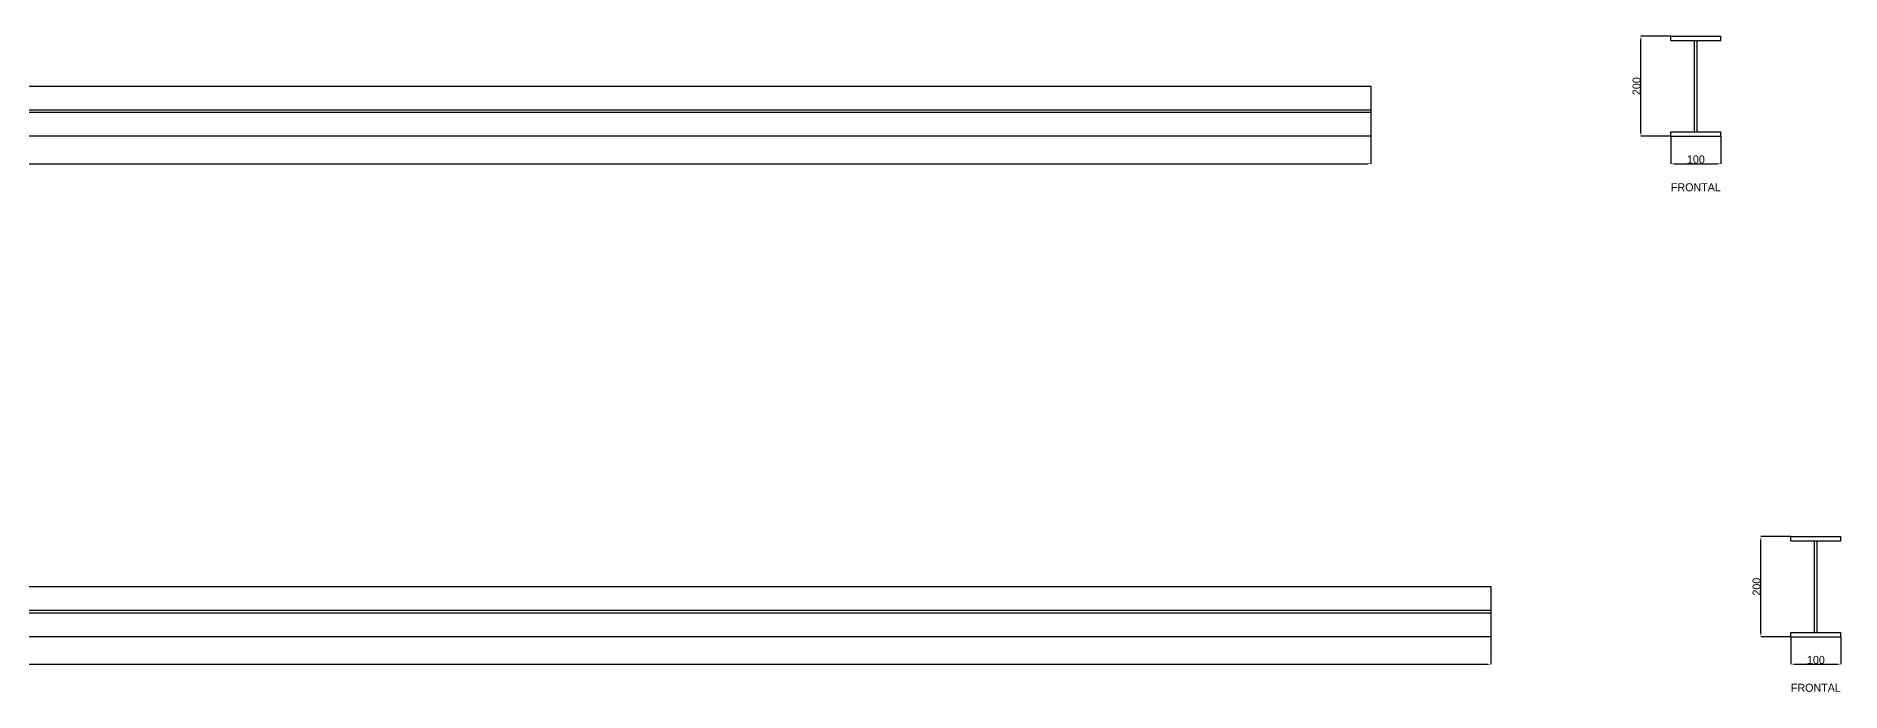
# Model space of a CAD drawing. Header units: millimetres. Extents: x -79 to 13940, y -87340 to 371.
# Drawn here: x 10330 to 13940, y -24577 to -23267 of the extents above; entities that cross this region are included whole.
import ezdxf

# ---------------------------------------------------------------- set-up
doc = ezdxf.new("R2010")
doc.units = ezdxf.units.MM
for name, color, linetype in [('R18_COTAS_P', 1, 'Continuous'), ('R18_PIEZAS_P', 3, 'Continuous'), ('R18_TEXTOS', 7, 'Continuous')]:
    doc.layers.add(name, color=color, linetype=linetype)
doc.dimstyles.get("Standard").update_dxf_attribs({"dimtxt": 2.5, "dimasz": 2.5, "dimexe": 1.25, "dimexo": 0.625, "dimtad": 1, "dimcen": 2.5, "dimazin": 3, "dimtfac": 1, "dimtmove": 0, "dimatfit": 3})

# ---------------------------------------------------------------- blocks, each defined once
blk = doc.blocks.new('_CLOSEDFILLED')
at = {"color": 0, "linetype": 'BYBLOCK'}
blk.add_solid([(-1, 0.16), (0, 0), (-1, -0.16)], dxfattribs=at)
blk = doc.blocks.new('*D111')
for p, q in [((6800, -23467), (6800, -23522)), ((13000, -23467), (13000, -23522)), ((6807, -23522), (12993, -23522))]:
    blk.add_line(p, q)
at = {"layer": 'Defpoints'}
for p in [(6800, -23467), (13000, -23467), (6800, -23522)]:
    blk.add_point(p, dxfattribs=at)
at = {"layer": 'R18_COTAS_P', "xscale": 7, "yscale": 7, "rotation": 180}
blk.add_blockref('_CLOSEDFILLED', (6800, -23522), dxfattribs=at)
at = {"layer": 'R18_COTAS_P', "xscale": 7, "yscale": 7}
blk.add_blockref('_CLOSEDFILLED', (13000, -23522), dxfattribs=at)
at = {"layer": 'R18_COTAS_P', "insert": (9900, -23513.4), "char_height": 16, "attachment_point": 5}
blk.add_mtext('6200', dxfattribs=at)
blk = doc.blocks.new('*D113')
for p, q in [((13600, -23467), (13600, -23522)), ((13700, -23467), (13700, -23522)), ((13607, -23522), (13693, -23522))]:
    blk.add_line(p, q)
at = {"layer": 'Defpoints'}
for p in [(13600, -23467), (13700, -23467), (13600, -23522)]:
    blk.add_point(p, dxfattribs=at)
at = {"layer": 'R18_COTAS_P', "xscale": 7, "yscale": 7, "rotation": 180}
blk.add_blockref('_CLOSEDFILLED', (13600, -23522), dxfattribs=at)
at = {"layer": 'R18_COTAS_P', "xscale": 7, "yscale": 7}
blk.add_blockref('_CLOSEDFILLED', (13700, -23522), dxfattribs=at)
at = {"layer": 'R18_COTAS_P', "insert": (13650, -23513.4), "char_height": 16, "attachment_point": 5}
blk.add_mtext('100', dxfattribs=at)
blk = doc.blocks.new('*D114')
for p, q in [((13600, -23267), (13540, -23267)), ((13540, -23460), (13540, -23274)), ((13600, -23467), (13540, -23467))]:
    blk.add_line(p, q)
at = {"layer": 'Defpoints'}
for p in [(13600, -23267), (13540, -23467), (13600, -23467)]:
    blk.add_point(p, dxfattribs=at)
at = {"layer": 'R18_COTAS_P', "xscale": 7, "yscale": 7}
for p, rotation in [((13540, -23267), 90), ((13540, -23467), 270)]:
    blk.add_blockref('_CLOSEDFILLED', p, dxfattribs=dict(at, rotation=rotation))
at = {"layer": 'R18_COTAS_P', "insert": (13531.4, -23367), "char_height": 16, "attachment_point": 5, "rotation": 90}
blk.add_mtext('200', dxfattribs=at)
blk = doc.blocks.new('*D117')
for p, q in [((6920, -24467), (6920, -24522)), ((13240, -24467), (13240, -24522)), ((6927, -24522), (13233, -24522))]:
    blk.add_line(p, q)
at = {"layer": 'Defpoints'}
for p in [(6920, -24467), (13240, -24467), (6920, -24522)]:
    blk.add_point(p, dxfattribs=at)
at = {"layer": 'R18_COTAS_P', "xscale": 7, "yscale": 7, "rotation": 180}
blk.add_blockref('_CLOSEDFILLED', (6920, -24522), dxfattribs=at)
at = {"layer": 'R18_COTAS_P', "xscale": 7, "yscale": 7}
blk.add_blockref('_CLOSEDFILLED', (13240, -24522), dxfattribs=at)
at = {"layer": 'R18_COTAS_P', "insert": (10080, -24513.4), "char_height": 16, "attachment_point": 5}
blk.add_mtext('6320', dxfattribs=at)
blk = doc.blocks.new('*D119')
for p, q in [((13840, -24467), (13840, -24522)), ((13940, -24467), (13940, -24522)), ((13847, -24522), (13933, -24522))]:
    blk.add_line(p, q)
at = {"layer": 'Defpoints'}
for p in [(13840, -24467), (13940, -24467), (13840, -24522)]:
    blk.add_point(p, dxfattribs=at)
at = {"layer": 'R18_COTAS_P', "xscale": 7, "yscale": 7, "rotation": 180}
blk.add_blockref('_CLOSEDFILLED', (13840, -24522), dxfattribs=at)
at = {"layer": 'R18_COTAS_P', "xscale": 7, "yscale": 7}
blk.add_blockref('_CLOSEDFILLED', (13940, -24522), dxfattribs=at)
at = {"layer": 'R18_COTAS_P', "insert": (13890, -24513.4), "char_height": 16, "attachment_point": 5}
blk.add_mtext('100', dxfattribs=at)
blk = doc.blocks.new('*D120')
for p, q in [((13840, -24267), (13780, -24267)), ((13780, -24460), (13780, -24274)), ((13840, -24467), (13780, -24467))]:
    blk.add_line(p, q)
at = {"layer": 'Defpoints'}
for p in [(13840, -24267), (13780, -24467), (13840, -24467)]:
    blk.add_point(p, dxfattribs=at)
at = {"layer": 'R18_COTAS_P', "xscale": 7, "yscale": 7}
for p, rotation in [((13780, -24267), 90), ((13780, -24467), 270)]:
    blk.add_blockref('_CLOSEDFILLED', p, dxfattribs=dict(at, rotation=rotation))
at = {"layer": 'R18_COTAS_P', "insert": (13771.4, -24367), "char_height": 16, "attachment_point": 5, "rotation": 90}
blk.add_mtext('200', dxfattribs=at)

msp = doc.modelspace()

# ---------------------------------------------------------------- linework, layer by layer
at = {"layer": 'R18_PIEZAS_P'}
for p, q in [((13600, -23266.975), (13700, -23266.975)), ((13600, -23275.475), (13600, -23266.975)), ((13600, -23275.475), (13700, -23275.475)), ((13647.2, -23275.475), (13652.8, -23275.475)), ((13647.2, -23458.475), (13647.2, -23275.475)), ((13652.8, -23458.475), (13652.8, -23275.475)), ((13700, -23275.475), (13700, -23266.975)), ((6800, -23366.975), (13000, -23366.975)), ((13000, -23366.975), (13000, -23466.975)), ((6800, -23414.175), (13000, -23414.175)), ((13000, -23419.775), (6800, -23419.775)), ((13000, -23414.175), (13000, -23419.775)), ((13600, -23458.475), (13700, -23458.475)), ((13600, -23466.975), (13600, -23458.475)), ((13647.2, -23458.475), (13652.8, -23458.475)), ((13700, -23466.975), (13700, -23458.475)), ((13000, -23466.975), (6800, -23466.975)), ((13600, -23466.975), (13700, -23466.975)), ((13840, -24266.975), (13940, -24266.975)), ((13840, -24275.475), (13840, -24266.975)), ((13840, -24275.475), (13940, -24275.475)), ((13887.2, -24275.475), (13892.8, -24275.475)), ((13887.2, -24458.475), (13887.2, -24275.475)), ((13892.8, -24458.475), (13892.8, -24275.475)), ((13940, -24275.475), (13940, -24266.975)), ((6920, -24366.975), (13240, -24366.975)), ((13240, -24366.975), (13240, -24466.975)), ((6920, -24414.175), (13240, -24414.175)), ((13240, -24419.775), (6920, -24419.775)), ((13240, -24414.175), (13240, -24419.775)), ((13240, -24466.975), (6920, -24466.975)), ((13840, -24458.475), (13940, -24458.475)), ((13840, -24466.975), (13840, -24458.475)), ((13840, -24466.975), (13940, -24466.975)), ((13887.2, -24458.475), (13892.8, -24458.475)), ((13940, -24466.975), (13940, -24458.475))]:
    msp.add_line(p, q, dxfattribs=at)

# ---------------------------------------------------------------- texts
at = {"layer": 'R18_TEXTOS'}
for p in [(13600, -23576.975), (13840, -24576.975)]:
    msp.add_text('FRONTAL', height=16, dxfattribs=at).set_placement(p)

# ---------------------------------------------------------------- dimensions: what is measured, and where the dimension line sits
at = {"layer": 'R18_COTAS_P'}
for base, p1, p2, picture, middle in [((13540, -23466.975), (13600, -23466.975), (13600, -23266.975), '*D114', (13531.375, -23366.975)), ((13780, -24466.975), (13840, -24466.975), (13840, -24266.975), '*D120', (13771.375, -24366.975))]:
    dim = msp.add_linear_dim(base=base, p1=p1, p2=p2, angle=90, dimstyle='Standard', override={"dimtxt": 16, "dimasz": 7, "dimtad": 1, "dimdec": 2}, dxfattribs=at)
    dim.commit()
    dim.dimension.update_dxf_attribs({"geometry": picture, "text_midpoint": middle})
for base, p1, p2, picture, middle in [((6800, -23521.975), (6800, -23466.975), (13000, -23466.975), '*D111', (9900, -23513.35)), ((13600, -23521.975), (13600, -23466.975), (13700, -23466.975), '*D113', (13650, -23513.35)), ((6920, -24521.975), (6920, -24466.975), (13240, -24466.975), '*D117', (10080, -24513.35)), ((13840, -24521.975), (13840, -24466.975), (13940, -24466.975), '*D119', (13890, -24513.35))]:
    dim = msp.add_linear_dim(base=base, p1=p1, p2=p2, dimstyle='Standard', override={"dimtxt": 16, "dimasz": 7, "dimtad": 1, "dimdec": 2}, dxfattribs=at)
    dim.commit()
    dim.dimension.update_dxf_attribs({"geometry": picture, "text_midpoint": middle})

doc.saveas('drawing.dxf')
